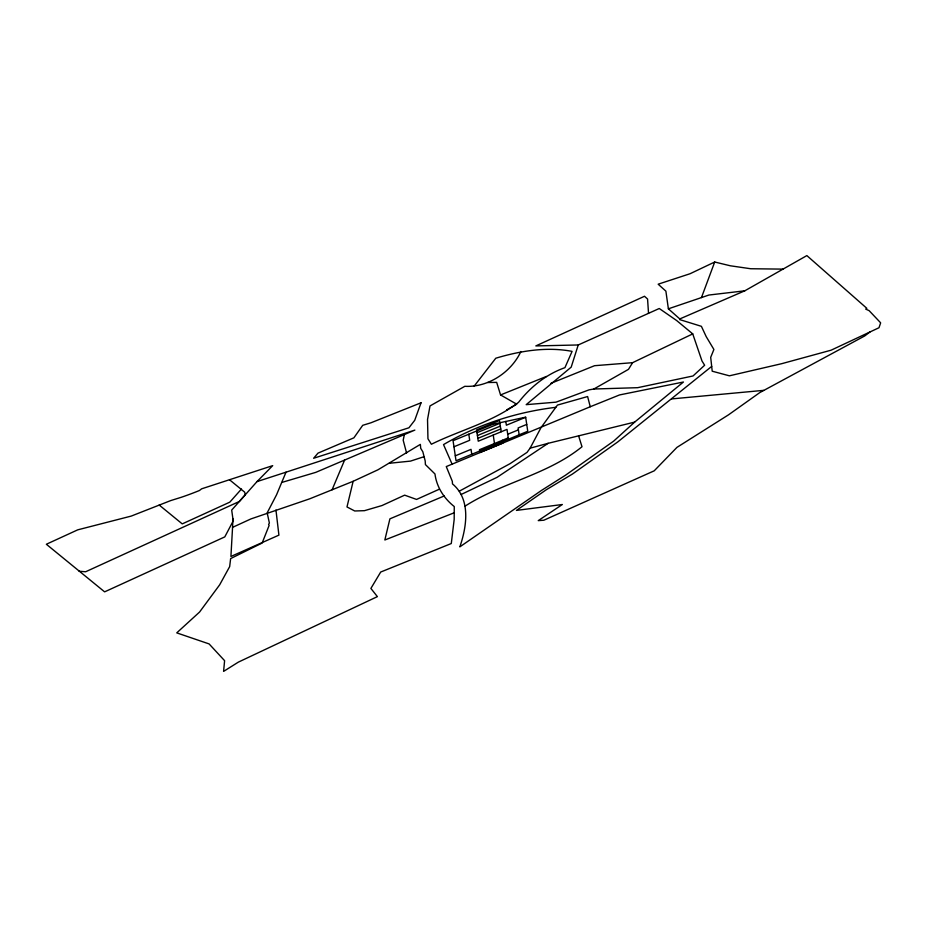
<?xml version="1.0" encoding="UTF-8"?>
<svg xmlns="http://www.w3.org/2000/svg" width="927" height="927" viewBox="0 0 927 927"><rect width="100%" height="100%" fill="white"/><g stroke="black" fill="none" stroke-linecap="round" stroke-linejoin="round"><path stroke-width="1.39" d="M282.075 482.364L315.736 472.376L414.856 430.093L286.014 472.179L276.559 494.786L267.173 512.851L269.386 523.048L268.563 524.531L269.143 525.389L262.132 543.037L230.638 558.575L229.664 566.617L219.676 584.81L199.572 612.04L176.744 632.874L209.096 643.917L224.601 660.673L223.592 671.403L238.343 662.133L377.393 596.629L370.893 588.425L380.707 572.04L451.287 543.535L454.184 519.41L454.265 506.548C444.045 498.517 436.629 486.999 434.96 473.964L425.412 464.578L425.192 460.939L422.839 451.785L420.707 448.32L420.36 444.381L377.949 469.804L353.141 481.298L309.734 498.807L250.95 518.911L232.561 527.359L230.916 556.467L278.911 535.134L275.956 510.035M232.561 527.359L232.909 518.772L231.692 510.093L256.999 481.6L272.7 465.644L201.611 488.83L199.49 490.487A74.253 16.582 -23.1 0 1 181.159 497.324L170.614 500.626L131.24 516.084L77.741 529.838L46.35 544.253L104.612 591.855L224.786 536.895L232.781 521.739L232.909 518.772M679.792 318.934L679.723 319.606L701.403 326.327L706.177 336.582L713.894 349.467L710.696 357.358L712.214 371.206L729.398 375.817L781.797 363.662L831.079 350.197L878.993 327.741L880.65 322.839L869.144 310.661L865.691 309.085L866.838 308.332L806.861 255.597L744.798 290.811L679.792 318.934L668.379 308.818L665.887 291.148L658.158 284.195L690.036 273.743L714.705 262.017L730.314 265.782L750.673 268.737L783.014 269.12M353.141 481.298L346.988 506.953L354.728 510.986L364.485 510.673L382.005 505.539L404.647 495.157L416.547 499.433L439.259 489.236M578.228 344.971L571.194 367.138L526.188 404.659L556.026 402.156L589.039 389.861L593.859 389.016L637.672 387.683L693.037 375.968L704.636 365.238L701.994 360.974L692.736 333.894L676.629 320.522L659.259 308.506L578.228 344.971L535.829 345.922L644.497 296.269L647.567 299.027L648.529 313.338M668.379 308.818L701.461 297.579L714.705 262.017M332.086 489.792L344.635 460.001M520.904 351.495C511.206 372.283 488.112 387.602 464.833 386.304L430.012 405.933L427.532 419.514L427.95 438.784L431.379 444.242C460.116 430.082 492.932 422.04 518.529 402.353C530.65 386.814 546.235 374.323 564.937 367.66L572.075 351.368C546.745 346.536 520.267 350.893 495.783 358.216L474.079 386.223M459.328 491.171L510.07 463.662L527.034 452.376L530.117 448.17L541.02 427.625L557.463 405.076L587.614 396.547L590.256 406.744L446.269 466.582L452.306 481.298L452.503 483.917C471.032 499.317 466.745 526.872 459.838 546.872L541.484 490.429L565.435 475.261L613.674 441.125L634.647 422.109L683.442 382.017L619.549 394.937L590.256 406.744M404.392 434.543L403.187 440.209L406.571 452.979M692.736 333.894L632.596 362.677L628.494 369.34L593.859 389.016M241.483 489.004L229.815 502.144L182.248 523.894L159.201 505.041M870.024 331.936L864.775 335.91L759.827 392.561L728.46 414.867L676.942 447.382L654.207 470.823L543.813 520.232L538.251 520.626L562.353 504.508L516.443 510.406L546.27 489.757L572.469 474.021L617.811 441.889L711.693 366.408M634.647 422.109L548.147 443.315L497.034 477.347L461.171 494.473M464.705 506.362C501.82 482.446 547.428 474.867 582.005 446.744L578.575 435.748M444.207 495.968L389.908 518.842L384.832 540.001L454.068 512.851M476.988 432.724L499.92 423.291M477.405 435.551L500.337 426.119M453.963 446.768L469.699 440.29L468.795 434.218M525.679 417.277L506.374 425.215L505.818 421.461M477.822 438.378L500.754 428.958M526.733 424.415L518.135 427.95L519.143 434.809M455.296 455.817L471.032 449.352L471.773 454.3M507.718 434.265L518.413 429.861M508.251 437.88L479.502 449.699L479.919 452.527L502.851 443.094L502.422 440.267M487.718 382.515L496.675 382.376L500.568 394.937L546.409 376.455M550.893 383.349L594.543 365.702L632.596 362.677M701.461 297.579L708.877 295.041L744.798 290.811M423.778 456.779L410.534 461.101L389.247 463.28M256.999 481.6L286.014 472.179M530.117 448.17L548.147 443.315M555.818 407.324C516.409 412.063 477.753 424.473 443.523 444.601L452.109 464.184M763.663 390.36L671.704 398.911M79.108 571.241L85.632 571.762L239.363 501.449L245.284 494.786L244.67 492.167L229.502 479.734M500.568 394.937L516.721 404.207L506.698 409.85L507.393 410.394M508.448 439.213L506.999 429.386L478.251 441.206L476.571 429.896L499.491 420.464L501.171 431.785M493.234 435.041L494.497 443.535M421.032 402.793L414.717 420.325L408.946 427.776L313.627 458.262L317.984 453.141L353.882 437.834L362.712 425.319L370.974 422.782L421.032 402.793M493.199 424.184L453.06 440.684L456.026 460.765L527.753 431.275L525.667 417.185L493.199 424.184"/></g></svg>
